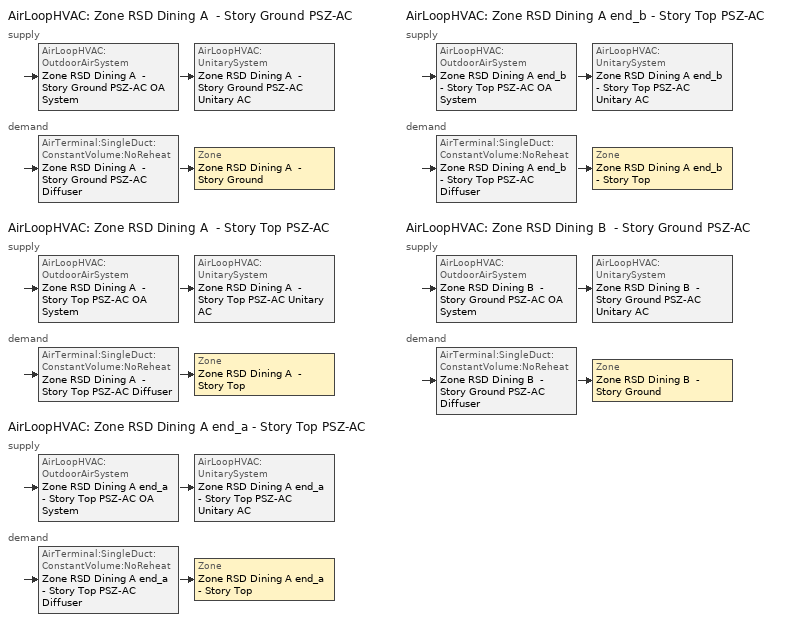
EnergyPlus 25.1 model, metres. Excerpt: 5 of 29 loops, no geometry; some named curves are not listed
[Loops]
AirLoopHVAC 'Zone RSD Dining A  - Story Ground PSZ-AC'
 supply: AirLoopHVAC:OutdoorAirSystem 'Zone RSD Dining A  - Story Ground PSZ-AC OA System' > AirLoopHVAC:UnitarySystem 'Zone RSD Dining A  - Story Ground PSZ-AC Unitary AC'
 demand: AirTerminal:SingleDuct:ConstantVolume:NoReheat 'Zone RSD Dining A  - Story Ground PSZ-AC Diffuser' > Zone 'Zone RSD Dining A  - Story Ground'
AirLoopHVAC 'Zone RSD Dining A  - Story Top PSZ-AC'
 supply: AirLoopHVAC:OutdoorAirSystem 'Zone RSD Dining A  - Story Top PSZ-AC OA System' > AirLoopHVAC:UnitarySystem 'Zone RSD Dining A  - Story Top PSZ-AC Unitary AC'
 demand: AirTerminal:SingleDuct:ConstantVolume:NoReheat 'Zone RSD Dining A  - Story Top PSZ-AC Diffuser' > Zone 'Zone RSD Dining A  - Story Top'
AirLoopHVAC 'Zone RSD Dining A end_a - Story Top PSZ-AC'
 supply: AirLoopHVAC:OutdoorAirSystem 'Zone RSD Dining A end_a - Story Top PSZ-AC OA System' > AirLoopHVAC:UnitarySystem 'Zone RSD Dining A end_a - Story Top PSZ-AC Unitary AC'
 demand: AirTerminal:SingleDuct:ConstantVolume:NoReheat 'Zone RSD Dining A end_a - Story Top PSZ-AC Diffuser' > Zone 'Zone RSD Dining A end_a - Story Top'
AirLoopHVAC 'Zone RSD Dining A end_b - Story Top PSZ-AC'
 supply: AirLoopHVAC:OutdoorAirSystem 'Zone RSD Dining A end_b - Story Top PSZ-AC OA System' > AirLoopHVAC:UnitarySystem 'Zone RSD Dining A end_b - Story Top PSZ-AC Unitary AC'
 demand: AirTerminal:SingleDuct:ConstantVolume:NoReheat 'Zone RSD Dining A end_b - Story Top PSZ-AC Diffuser' > Zone 'Zone RSD Dining A end_b - Story Top'
AirLoopHVAC 'Zone RSD Dining B  - Story Ground PSZ-AC'
 supply: AirLoopHVAC:OutdoorAirSystem 'Zone RSD Dining B  - Story Ground PSZ-AC OA System' > AirLoopHVAC:UnitarySystem 'Zone RSD Dining B  - Story Ground PSZ-AC Unitary AC'
 demand: AirTerminal:SingleDuct:ConstantVolume:NoReheat 'Zone RSD Dining B  - Story Ground PSZ-AC Diffuser' > Zone 'Zone RSD Dining B  - Story Ground'
[ZoneControl:Thermostat] Temperature Difference Between Cutout And Setpoint {deltaC}=0
Name | Zone or ZoneList | Control Type Schedule | Control 1
Zone RSD Dining A  - Story Ground Thermostat | Zone RSD Dining A  - Story Ground | Zone RSD Dining A  - Story Ground Thermostat Schedule | RSD Dining - ComStock DEER Pre-1975 Thermostat
Zone RSD Dining A  - Story Top Thermostat | Zone RSD Dining A  - Story Top | Zone RSD Dining A  - Story Top Thermostat Schedule | RSD Dining - ComStock DEER Pre-1975 Thermostat 1
Zone RSD Dining A end_a - Story Top Thermostat | Zone RSD Dining A end_a - Story Top | Zone RSD Dining A end_a - Story Top Thermostat Schedule | RSD Dining - ComStock DEER Pre-1975 Thermostat 2
Zone RSD Dining A end_b - Story Top Thermostat | Zone RSD Dining A end_b - Story Top | Zone RSD Dining A end_b - Story Top Thermostat Schedule | RSD Dining - ComStock DEER Pre-1975 Thermostat 3
Zone RSD Dining B  - Story Ground Thermostat | Zone RSD Dining B  - Story Ground | Zone RSD Dining B  - Story Ground Thermostat Schedule | RSD Dining - ComStock DEER Pre-1975 Thermostat 4
[ThermostatSetpoint:DualSetpoint] Heating Setpoint Temperature Schedule=D_RSD_All_HTemp_Yr; Cooling Setpoint Temperature Schedule=D_RSD_All_CTemp_Yr
RSD Dining - ComStock DEER Pre-1975 Thermostat; RSD Dining - ComStock DEER Pre-1975 Thermostat 1; RSD Dining - ComStock DEER Pre-1975 Thermostat 2; RSD Dining - ComStock DEER Pre-1975 Thermostat 3; RSD Dining - ComStock DEER Pre-1975 Thermostat 4
[AirTerminal:SingleDuct:ConstantVolume:NoReheat] Availability Schedule=Always On Discrete
Name | Maximum Air Flow Rate {m3/s}
Zone RSD Dining A  - Story Ground PSZ-AC Diffuser | 0.157478
Zone RSD Dining A  - Story Top PSZ-AC Diffuser | 1.2663
Zone RSD Dining A end_a - Story Top PSZ-AC Diffuser | 0.241254
Zone RSD Dining A end_b - Story Top PSZ-AC Diffuser | 0.262801
Zone RSD Dining B  - Story Ground PSZ-AC Diffuser | 0.762954
[Zone equipment]
Zone RSD Dining A  - Story Ground: Zone RSD Dining A  - Story Ground PSZ-AC Diffuser
Zone RSD Dining A  - Story Top: Zone RSD Dining A  - Story Top PSZ-AC Diffuser
Zone RSD Dining A end_a - Story Top: Zone RSD Dining A end_a - Story Top PSZ-AC Diffuser
Zone RSD Dining A end_b - Story Top: Zone RSD Dining A end_b - Story Top PSZ-AC Diffuser
Zone RSD Dining B  - Story Ground: Zone RSD Dining B  - Story Ground PSZ-AC Diffuser
[Sizing:Zone] Zone Cooling Design Supply Air Temperature Input Method=SupplyAirTemperature; Zone Cooling Design Supply Air Temperature {C}=12.7778; Zone Cooling Design Supply Air Temperature Difference {deltaC}=11.11; Zone Heating Design Supply Air Temperature Input Method=SupplyAirTemperature; Zone Heating Design Supply Air Temperature {C}=50; Zone Heating Design Supply Air Temperature Difference {deltaC}=11.11; Zone Cooling Design Supply Air Humidity Ratio {kgWater/kgDryAir}=0.0085; Zone Heating Design Supply Air Humidity Ratio {kgWater/kgDryAir}=0.008; Design Specification Outdoor Air Object=RSD Dining Ventilation; Cooling Design Air Flow Method=DesignDay; Cooling Design Air Flow Rate {m3/s}=0; Cooling Minimum Air Flow per Zone Floor Area {m3/s-m2}=0.000762; Cooling Minimum Air Flow {m3/s}=0; Cooling Minimum Air Flow Fraction=0; Heating Design Air Flow Method=DesignDay; Heating Design Air Flow Rate {m3/s}=0; Heating Maximum Air Flow per Zone Floor Area {m3/s-m2}=0.002032; Heating Maximum Air Flow {m3/s}=0.141576; Heating Maximum Air Flow Fraction=0.3; Account for Dedicated Outdoor Air System=No; Zone Load Sizing Method=Sensible Load Only No Latent Load; Zone Latent Cooling Design Supply Air Humidity Ratio Input Method=HumidityRatioDifference; Zone Cooling Design Supply Air Humidity Ratio Difference {kgWater/kgDryAir}=0.005; Zone Latent Heating Design Supply Air Humidity Ratio Input Method=HumidityRatioDifference; Zone Humidification Design Supply Air Humidity Ratio Difference {kgWater/kgDryAir}=0.005; Type of Space Sum to Use=Coincident
Zone RSD Dining A  - Story Ground; Zone RSD Dining A  - Story Top; Zone RSD Dining A end_a - Story Top; Zone RSD Dining A end_b - Story Top; Zone RSD Dining B  - Story Ground
[DesignSpecification:OutdoorAir]
RSD Dining Ventilation: Outdoor Air Method=Sum; Outdoor Air Flow per Person {m3/s-person}=0.00707921; Outdoor Air Flow per Zone Floor Area {m3/s-m2}=0.000762; Outdoor Air Flow per Zone {m3/s}=0; Outdoor Air Flow Air Changes per Hour {1/hr}=0
[AirLoopHVAC] Design Return Air Flow Fraction of Supply Air Flow=1
Name | Design Supply Air Flow Rate {m3/s}
Zone RSD Dining A  - Story Ground PSZ-AC | 0.157478
Zone RSD Dining A  - Story Top PSZ-AC | 1.2663
Zone RSD Dining A end_a - Story Top PSZ-AC | 0.241254
Zone RSD Dining A end_b - Story Top PSZ-AC | 0.262801
Zone RSD Dining B  - Story Ground PSZ-AC | 0.762954
[Sizing:System] Type of Load to Size On=Sensible; Central Heating Maximum System Air Flow Ratio=1; Preheat Design Temperature {C}=7.22222; Preheat Design Humidity Ratio {kgWater/kgDryAir}=0.008; Precool Design Temperature {C}=12.7778; Precool Design Humidity Ratio {kgWater/kgDryAir}=0.008; Central Cooling Design Supply Air Temperature {C}=12.7778; Central Heating Design Supply Air Temperature {C}=50; Type of Zone Sum to Use=Coincident; 100% Outdoor Air in Cooling=No; 100% Outdoor Air in Heating=No; Central Cooling Design Supply Air Humidity Ratio {kgWater/kgDryAir}=0.0085; Central Heating Design Supply Air Humidity Ratio {kgWater/kgDryAir}=0.008; Cooling Supply Air Flow Rate Method=DesignDay; Cooling Supply Air Flow Rate {m3/s}=0; Cooling Supply Air Flow Rate Per Floor Area {m3/s-m2}=0.00996765; Cooling Fraction of Autosized Cooling Supply Air Flow Rate=1; Cooling Supply Air Flow Rate Per Unit Cooling Capacity {m3/s-W}=3.94755e-05; Heating Supply Air Flow Rate Method=DesignDay; Heating Supply Air Flow Rate {m3/s}=0; Heating Supply Air Flow Rate Per Floor Area {m3/s-m2}=0.00996765; Heating Fraction of Autosized Heating Supply Air Flow Rate=1; Heating Fraction of Autosized Cooling Supply Air Flow Rate=1; Heating Supply Air Flow Rate Per Unit Heating Capacity {m3/s-W}=3.15882e-05; System Outdoor Air Method=ZoneSum; Zone Maximum Outdoor Air Fraction=1; Cooling Design Capacity Method=CoolingDesignCapacity; Cooling Design Capacity Per Floor Area {W/m2}=234.7; Fraction of Autosized Cooling Design Capacity=1; Heating Design Capacity Method=HeatingDesignCapacity; Heating Design Capacity Per Floor Area {W/m2}=157; Fraction of Autosized Heating Design Capacity=1; Central Cooling Capacity Control Method=OnOff; Occupant Diversity=1
Name | Design Outdoor Air Flow Rate {m3/s} | Cooling Design Capacity {W} | Heating Design Capacity {W}
Zone RSD Dining A  - Story Ground PSZ-AC | 0.157478 | 2493.43 | 3355.96
Zone RSD Dining A  - Story Top PSZ-AC | 1.2663 | 25302.47 | 37120.45
Zone RSD Dining A end_a - Story Top PSZ-AC | 0.241254 | 4160.3 | 5207.18
Zone RSD Dining A end_b - Story Top PSZ-AC | 0.262801 | 4359.62 | 5207.18
Zone RSD Dining B  - Story Ground PSZ-AC | 0.762954 | 13967.21 | 23923.64
[AvailabilityManager:NightCycle] Applicability Schedule=Always On Discrete; Fan Schedule=Always On Discrete; Control Type=CycleOnAny; Thermostat Tolerance {deltaC}=1; Cycling Run Time Control Type=FixedRunTime; Cycling Run Time {s}=1800
Availability Manager Night Cycle 1; Availability Manager Night Cycle 19; Availability Manager Night Cycle 20; Availability Manager Night Cycle 21; Availability Manager Night Cycle 2; Availability Manager Night Cycle 22; Availability Manager Night Cycle 23; Availability Manager Night Cycle 24; Availability Manager Night Cycle 3; Availability Manager Night Cycle 25; Availability Manager Night Cycle 26; Availability Manager Night Cycle 27; Availability Manager Night Cycle 4; Availability Manager Night Cycle 5; Availability Manager Night Cycle 6; Availability Manager Night Cycle 7; Availability Manager Night Cycle 8; Availability Manager Night Cycle 9; Availability Manager Night Cycle 10; Availability Manager Night Cycle 11; Availability Manager Night Cycle 12; Availability Manager Night Cycle 13; Availability Manager Night Cycle 14; Availability Manager Night Cycle 15; Availability Manager Night Cycle 16; Availability Manager Night Cycle 17; Availability Manager Night Cycle 18
[Controller:OutdoorAir] Economizer Control Type=NoEconomizer; Economizer Control Action Type=ModulateFlow; Economizer Maximum Limit Dry-Bulb Temperature {C}=28; Economizer Maximum Limit Enthalpy {J/kg}=64000; Lockout Type=LockoutWithCompressor; Minimum Limit Type=FixedMinimum; High Humidity Control=No; High Humidity Outdoor Air Flow Ratio=1; Control High Indoor Humidity Based on Outdoor Humidity Ratio=Yes; Heat Recovery Bypass Control Type=BypassWhenWithinEconomizerLimits; Economizer Operation Staging=InterlockedWithMechanicalCooling
Name | Minimum Outdoor Air Flow Rate {m3/s} | Maximum Outdoor Air Flow Rate {m3/s} | Minimum Outdoor Air Schedule | Mechanical Ventilation Controller
Zone RSD Dining A  - Story Ground PSZ-AC OA System Controller | 0.0558445 | 0.157478 | Zone RSD Dining A  - Story Ground PSZ-AC_night_ventcycle_schedule | Controller Mechanical Ventilation 1
Zone RSD Dining A  - Story Top PSZ-AC OA System Controller | 0 | 1.2663 | Zone RSD Dining A  - Story Top PSZ-AC_night_ventcycle_schedule | Controller Mechanical Ventilation 19
Zone RSD Dining A end_a - Story Top PSZ-AC OA System Controller | 0 | 0.241254 | Zone RSD Dining A end_a - Story Top PSZ-AC_night_ventcycle_schedule | Controller Mechanical Ventilation 20
Zone RSD Dining A end_b - Story Top PSZ-AC OA System Controller | 0 | 0.262801 | Zone RSD Dining A end_b - Story Top PSZ-AC_night_ventcycle_schedule | Controller Mechanical Ventilation 21
Zone RSD Dining B  - Story Ground PSZ-AC OA System Controller | 0 | 0.762954 | Zone RSD Dining B  - Story Ground PSZ-AC_night_ventcycle_schedule | Controller Mechanical Ventilation 2
[Controller:MechanicalVentilation] System Outdoor Air Method=ZoneSum; Design Specification Outdoor Air Object Name 1=RSD Dining Ventilation
Name | Availability Schedule | Demand Controlled Ventilation | Zone or ZoneList Name 1
Controller Mechanical Ventilation 1 | Zone RSD Dining A  - Story Ground PSZ-AC_night_ventcycle_schedule | No | Zone RSD Dining A  - Story Ground
Controller Mechanical Ventilation 19 | Zone RSD Dining A  - Story Top PSZ-AC_night_ventcycle_schedule | Yes | Zone RSD Dining A  - Story Top
Controller Mechanical Ventilation 20 | Zone RSD Dining A end_a - Story Top PSZ-AC_night_ventcycle_schedule | Yes | Zone RSD Dining A end_a - Story Top
Controller Mechanical Ventilation 21 | Zone RSD Dining A end_b - Story Top PSZ-AC_night_ventcycle_schedule | Yes | Zone RSD Dining A end_b - Story Top
Controller Mechanical Ventilation 2 | Zone RSD Dining B  - Story Ground PSZ-AC_night_ventcycle_schedule | Yes | Zone RSD Dining B  - Story Ground
[SetpointManager:MixedAir] Control Variable=Temperature
Name | Setpoint Node or NodeList
Zone RSD Dining A  - Story Ground PSZ-AC Mixed Air Node OS Default SPM | Zone RSD Dining A  - Story Ground PSZ-AC Mixed Air Node
Zone RSD Dining A  - Story Top PSZ-AC Mixed Air Node OS Default SPM | Zone RSD Dining A  - Story Top PSZ-AC Mixed Air Node
Zone RSD Dining A end_a - Story Top PSZ-AC Mixed Air Node OS Default SPM | Zone RSD Dining A end_a - Story Top PSZ-AC Mixed Air Node
Zone RSD Dining A end_b - Story Top PSZ-AC Mixed Air Node OS Default SPM | Zone RSD Dining A end_b - Story Top PSZ-AC Mixed Air Node
Zone RSD Dining B  - Story Ground PSZ-AC Mixed Air Node OS Default SPM | Zone RSD Dining B  - Story Ground PSZ-AC Mixed Air Node
[AirLoopHVAC:UnitarySystem] Control Type=Load; Dehumidification Control Type=None; Availability Schedule=Outage Availability Schedule; Fan Placement=DrawThrough; Supply Air Fan Operating Mode Schedule=Always On Discrete; DX Heating Coil Sizing Ratio=1; Use DOAS DX Cooling Coil=No; Minimum Supply Air Temperature {C}=2; Latent Load Control=SensibleOnlyLoadControl; Cooling Supply Air Flow Rate Method=SupplyAirFlowRate; Heating Supply Air Flow Rate Method=SupplyAirFlowRate; No Load Supply Air Flow Rate Method=None; No Load Supply Air Flow Rate Control Set To Low Speed=Yes; Maximum Supply Air Temperature {C}=50; Maximum Outdoor Dry-Bulb Temperature for Supplemental Heater Operation {C}=21; Ancillary On-Cycle Electric Power {W}=0; Ancillary Off-Cycle Electric Power {W}=0
Name | Controlling Zone or Thermostat Location | Supply Fan | Heating Coil | Cooling Coil | Supplemental Heating Coil | Cooling Supply Air Flow Rate {m3/s} | Heating Supply Air Flow Rate {m3/s}
Zone RSD Dining A  - Story Ground PSZ-AC Unitary AC | Zone RSD Dining A  - Story Ground | Zone RSD Dining A  - Story Ground PSZ-AC Fan | Zone RSD Dining A  - Story Ground PSZ-AC Gas Htg Coil | Zone RSD Dining A  - Story Ground PSZ-AC 1spd DX AC Clg Coil 9kBtu/hr 9.7SEER 8kBtu/hr 13.0SEER | Zone RSD Dining A  - Story Ground PSZ-AC No Heat | 0.157478 | 0.157478
Zone RSD Dining A  - Story Top PSZ-AC Unitary AC | Zone RSD Dining A  - Story Top | Zone RSD Dining A  - Story Top PSZ-AC Fan | Zone RSD Dining A  - Story Top PSZ-AC Gas Htg Coil | Zone RSD Dining A  - Story Top PSZ-AC 1spd DX AC Clg Coil 81kBtu/hr 9.7SEER 82kBtu/hr 13.0SEER | Zone RSD Dining A  - Story Top PSZ-AC No Heat | 1.2663 | 1.2663
Zone RSD Dining A end_a - Story Top PSZ-AC Unitary AC | Zone RSD Dining A end_a - Story Top | Zone RSD Dining A end_a - Story Top PSZ-AC Fan | Zone RSD Dining A end_a - Story Top PSZ-AC Gas Htg Coil | Zone RSD Dining A end_a - Story Top PSZ-AC 1spd DX AC Clg Coil 15kBtu/hr 9.7SEER 16kBtu/hr 13.0SEER | Zone RSD Dining A end_a - Story Top PSZ-AC No Heat | 0.241254 | 0.241254
Zone RSD Dining A end_b - Story Top PSZ-AC Unitary AC | Zone RSD Dining A end_b - Story Top | Zone RSD Dining A end_b - Story Top PSZ-AC Fan | Zone RSD Dining A end_b - Story Top PSZ-AC Gas Htg Coil | Zone RSD Dining A end_b - Story Top PSZ-AC 1spd DX AC Clg Coil 17kBtu/hr 9.7SEER 17kBtu/hr 13.0SEER | Zone RSD Dining A end_b - Story Top PSZ-AC No Heat | 0.262801 | 0.262801
Zone RSD Dining B  - Story Ground PSZ-AC Unitary AC | Zone RSD Dining B  - Story Ground | Zone RSD Dining B  - Story Ground PSZ-AC Fan | Zone RSD Dining B  - Story Ground PSZ-AC Gas Htg Coil | Zone RSD Dining B  - Story Ground PSZ-AC 1spd DX AC Clg Coil 66kBtu/hr 9.7SEER 60kBtu/hr 13.0SEER | Zone RSD Dining B  - Story Ground PSZ-AC No Heat | 0.762954 | 0.762954
[Fan:OnOff] Availability Schedule=Always On Discrete; Fan Total Efficiency=0.546; Pressure Rise {Pa}=622.722; Motor Efficiency=0.84; Motor In Airstream Fraction=1
Name | Maximum Flow Rate {m3/s} | Fan Power Ratio Function of Speed Ratio Curve | Fan Efficiency Ratio Function of Speed Ratio Curve
Zone RSD Dining A  - Story Ground PSZ-AC Fan | 0.157478 | Fan On Off Power Curve | Fan On Off Efficiency Curve
Zone RSD Dining A  - Story Top PSZ-AC Fan | 1.2663 | Fan On Off Power Curve 18 | Fan On Off Efficiency Curve 18
Zone RSD Dining A end_a - Story Top PSZ-AC Fan | 0.241254 | Fan On Off Power Curve 19 | Fan On Off Efficiency Curve 19
Zone RSD Dining A end_b - Story Top PSZ-AC Fan | 0.262801 | Fan On Off Power Curve 20 | Fan On Off Efficiency Curve 20
Zone RSD Dining B  - Story Ground PSZ-AC Fan | 0.762954 | Fan On Off Power Curve 1 | Fan On Off Efficiency Curve 1
[Coil:Heating:Fuel] Availability Schedule=Always On Discrete; Fuel Type=NaturalGas; Burner Efficiency=0.8; On Cycle Parasitic Electric Load {W}=0; Off Cycle Parasitic Fuel Load {W}=0
Name | Nominal Capacity {W}
Zone RSD Dining A  - Story Ground PSZ-AC Gas Htg Coil | 7035.37
Zone RSD Dining A  - Story Top PSZ-AC Gas Htg Coil | 60602.5
Zone RSD Dining A end_a - Story Top PSZ-AC Gas Htg Coil | 10804.6
Zone RSD Dining A end_b - Story Top PSZ-AC Gas Htg Coil | 11584.7
Zone RSD Dining B  - Story Ground PSZ-AC Gas Htg Coil | 45937.5
[Coil:Cooling:DX:SingleSpeed] Availability Schedule=Always On Discrete; Gross Rated Cooling COP {W/W}=3.91157; Rated Evaporator Fan Power Per Volume Flow Rate 2017 {W/(m3/s)}=773.3; Rated Evaporator Fan Power Per Volume Flow Rate 2023 {W/(m3/s)}=934.4; Total Cooling Capacity Function of Temperature Curve=SpltAC1Sp_ClCap_fT; Total Cooling Capacity Function of Flow Fraction Curve=DXCOOL-NECB2011-REF-CAPFFLOW; Energy Input Ratio Function of Temperature Curve=SpltAC1Sp_EIR_fT; Energy Input Ratio Function of Flow Fraction Curve=DXCOOL-NECB2011-REF-COOLEIRFFLOW; Part Load Fraction Correlation Curve=DXCOOL-NECB2011-REF-COOLPLFFPLR; Minimum Outdoor Dry-Bulb Temperature for Compressor Operation {C}=-25; Nominal Time for Condensate Removal to Begin {s}=0; Ratio of Initial Moisture Evaporation Rate and Steady State Latent Capacity=0; Maximum Cycling Rate {cycles/hr}=0; Latent Capacity Time Constant {s}=0; Condenser Type=AirCooled; Evaporative Condenser Effectiveness=0.9; Evaporative Condenser Air Flow Rate {m3/s}=Autosize; Evaporative Condenser Pump Rated Power Consumption {W}=Autosize; Crankcase Heater Capacity {W}=0; Maximum Outdoor Dry-Bulb Temperature for Crankcase Heater Operation {C}=10; Basin Heater Capacity {W/K}=0; Basin Heater Setpoint Temperature {C}=2
Name | Gross Rated Total Cooling Capacity {W} | Gross Rated Sensible Heat Ratio | Rated Air Flow Rate {m3/s}
Zone RSD Dining A  - Story Ground PSZ-AC 1spd DX AC Clg Coil 9kBtu/hr 9.7SEER 8kBtu/hr 13.0SEER | 3593.72 | 0.727691 | 0.157478
Zone RSD Dining A  - Story Top PSZ-AC 1spd DX AC Clg Coil 81kBtu/hr 9.7SEER 82kBtu/hr 13.0SEER | 30237.7 | 0.713871 | 1.2663
Zone RSD Dining A end_a - Story Top PSZ-AC 1spd DX AC Clg Coil 15kBtu/hr 9.7SEER 16kBtu/hr 13.0SEER | 5277.91 | 0.742191 | 0.241254
Zone RSD Dining A end_b - Story Top PSZ-AC 1spd DX AC Clg Coil 17kBtu/hr 9.7SEER 17kBtu/hr 13.0SEER | 5450.02 | 0.762468 | 0.262801
Zone RSD Dining B  - Story Ground PSZ-AC 1spd DX AC Clg Coil 66kBtu/hr 9.7SEER 60kBtu/hr 13.0SEER | 18946 | 0.701083 | 0.762954
[Coil:Heating:Electric] Availability Schedule=Always Off Discrete; Efficiency=1; Nominal Capacity {W}=0
Zone RSD Dining A  - Story Ground PSZ-AC No Heat; Zone RSD Dining A  - Story Top PSZ-AC No Heat; Zone RSD Dining A end_a - Story Top PSZ-AC No Heat; Zone RSD Dining A end_b - Story Top PSZ-AC No Heat; Zone RSD Dining B  - Story Ground PSZ-AC No Heat
[SetpointManager:SingleZone:Reheat] Control Variable=Temperature; Minimum Supply Air Temperature {C}=12.7778; Maximum Supply Air Temperature {C}=50
Name | Control Zone | Setpoint Node or NodeList
Zone RSD Dining A  - Story Ground Setpoint Manager SZ Reheat | Zone RSD Dining A  - Story Ground | Zone RSD Dining A  - Story Ground PSZ-AC Supply Outlet Node
Zone RSD Dining A  - Story Top Setpoint Manager SZ Reheat | Zone RSD Dining A  - Story Top | Zone RSD Dining A  - Story Top PSZ-AC Supply Outlet Node
Zone RSD Dining A end_a - Story Top Setpoint Manager SZ Reheat | Zone RSD Dining A end_a - Story Top | Zone RSD Dining A end_a - Story Top PSZ-AC Supply Outlet Node
Zone RSD Dining A end_b - Story Top Setpoint Manager SZ Reheat | Zone RSD Dining A end_b - Story Top | Zone RSD Dining A end_b - Story Top PSZ-AC Supply Outlet Node
Zone RSD Dining B  - Story Ground Setpoint Manager SZ Reheat | Zone RSD Dining B  - Story Ground | Zone RSD Dining B  - Story Ground PSZ-AC Supply Outlet Node
[Refrigeration:System]
Low Temperature: Refrigerated Case or Walkin or CaseAndWalkInList=Low Temperature Case and Walkin List; Refrigeration Condenser=Refrigeration Condenser Air Cooled 1; Compressor or CompressorList=Low Temperature Compressor List; Minimum Condensing Temperature {C}=21; Refrigeration System Working Fluid Type=R404a; Suction Temperature Control Type=ConstantSuctionTemperature; Sum UA Suction Piping {W/K}=0; Number of Compressor Stages=1; Intercooler Type=None; Shell-and-Coil Intercooler Effectiveness=0.8
[Refrigeration:Condenser:AirCooled]
Refrigeration Condenser Air Cooled 1: Rated Effective Total Heat Rejection Rate Curve=Condenser Heat Rejection Function of Temperature; Rated Subcooling Temperature Difference {deltaC}=0; Condenser Fan Speed Control Type=VariableSpeed; Rated Fan Power {W}=71.5931; Condenser Refrigerant Operating Charge Inventory {kg}=0; Condensate Receiver Refrigerant Inventory {kg}=0; Condensate Piping Refrigerant Inventory {kg}=0
[Refrigeration:CompressorList]
Low Temperature Compressor List: Refrigeration Compressor Name 1=Refrigeration Compressor 1
[Refrigeration:Compressor]
Refrigeration Compressor 1: Refrigeration Compressor Power Curve=LT_compressor_power; Refrigeration Compressor Capacity Curve=LT_compressor_capacity; Rated Return Gas Temperature {C}=18.3; Rated Subcooling {deltaC}=0; Mode of Operation=Subcritical
[EnergyManagementSystem:Sensor] Output:Variable or Output:Meter Index Key=Environment
Name | Output:Variable or Output:Meter
Mains_Water_Temp_Sen | Site Mains Water Temperature
OAT; OAT_1; OAT_2; OAT_3 | Site Outdoor Air Drybulb Temperature
[EnergyManagementSystem:Actuator] Actuated Component Control Type=Schedule Value
Name | Actuated Component Unique | Actuated Component Type
Mains_Water_Temp_Act | Mains Water Temperature | Schedule:Constant
ZoneRSDDiningBStoryTopPSZACClgSch0; ZoneRSDDiningBStoryTopPSZACClgSch0_1; ZoneRSDKitchenBStoryGroundPSZACClgSch0; ZoneRSDKitchenBStoryGroundPSZACClgSch0_1 | D_RSD_All_CTemp_Yr | Schedule:Year
ZoneRSDDiningBStoryTopPSZACHtgSch0; ZoneRSDDiningBStoryTopPSZACHtgSch0_1; ZoneRSDKitchenBStoryGroundPSZACHtgSch0; ZoneRSDKitchenBStoryGroundPSZACHtgSch0_1 | D_RSD_All_HTemp_Yr | Schedule:Year
[EnergyManagementSystem:Program]
Mains_Water_Prg: SET Mains_Water_Temp_Act = Mains_Water_Temp_Sen
ZoneRSDDiningBStoryTopPSZACOptimumStartProg0: IF DaylightSavings==0 && DayOfWeek>1 && Hour==5 && OAT<23.9 && OAT>1.7; SET ZoneRSDDiningBStoryTopPSZACClgSch0 = 29.4; SET ZoneRSDDiningBStoryTopPSZACHtgSch0 = 15.6; ELSEIF DaylightSavings==0 && DayOfWeek==1 && Hour==7 && OAT<23.9 && OAT>1.7; SET ZoneRSDDiningBStoryTopPSZACClgSch0 = 29.4; SET ZoneRSDDiningBStoryTopPSZACHtgSch0 = 15.6; ELSEIF DaylightSavings==1 && DayOfWeek>1 && Hour==4 && OAT<23.9 && OAT>1.7; SET ZoneRSDDiningBStoryTopPSZACClgSch0 = 29.4; SET ZoneRSDDiningBStoryTopPSZACHtgSch0 = 15.6; ELSEIF DaylightSavings==1 && DayOfWeek==1 && Hour==6 && OAT<23.9 && OAT>1.7; SET ZoneRSDDiningBStoryTopPSZACClgSch0 = 29.4; SET ZoneRSDDiningBStoryTopPSZACHtgSch0 = 15.6; ELSE; SET ZoneRSDDiningBStoryTopPSZACClgSch0 = NULL; SET ZoneRSDDiningBStoryTopPSZACHtgSch0 = NULL; ENDIF
ZoneRSDDiningBStoryTopPSZACOptimumStartProg0_1: IF DaylightSavings==0 && DayOfWeek>1 && Hour==5 && OAT_2<23.9 && OAT_2>1.7; SET ZoneRSDDiningBStoryTopPSZACClgSch0_1 = 29.4; SET ZoneRSDDiningBStoryTopPSZACHtgSch0_1 = 15.6; ELSEIF DaylightSavings==0 && DayOfWeek==1 && Hour==7 && OAT_2<23.9 && OAT_2>1.7; SET ZoneRSDDiningBStoryTopPSZACClgSch0_1 = 29.4; SET ZoneRSDDiningBStoryTopPSZACHtgSch0_1 = 15.6; ELSEIF DaylightSavings==1 && DayOfWeek>1 && Hour==4 && OAT_2<23.9 && OAT_2>1.7; SET ZoneRSDDiningBStoryTopPSZACClgSch0_1 = 29.4; SET ZoneRSDDiningBStoryTopPSZACHtgSch0_1 = 15.6; ELSEIF DaylightSavings==1 && DayOfWeek==1 && Hour==6 && OAT_2<23.9 && OAT_2>1.7; SET ZoneRSDDiningBStoryTopPSZACClgSch0_1 = 29.4; SET ZoneRSDDiningBStoryTopPSZACHtgSch0_1 = 15.6; ELSE; SET ZoneRSDDiningBStoryTopPSZACClgSch0_1 = NULL; SET ZoneRSDDiningBStoryTopPSZACHtgSch0_1 = NULL; ENDIF
[Schedule:Day:Interval]
D_RSD_All_HTemp_Yr Default; autogen D_RSD_All_HTemp_Yr 0_day_sch: Average, 24:00, 20
Schedule Day 17: No, 01:00, 20, 02:00, 20, 03:00, 20, 04:00, 20, 05:00, 20, 06:00, 20, 07:00, 20, 08:00, 20, 09:00, 20, 10:00, 20, 11:00, 20, 12:00, 20, 13:00, 20, 14:00, 20, 15:00, 0, 16:00, 0, 17:00, 0, 18:00, 0, 19:00, 0, 20:00, 0, 21:00, 0, 22:00, 0, 23:00, 0, 24:00, 0
Schedule Day 18: No, 01:00, 0, 02:00, 0, 03:00, 0, 04:00, 0, 05:00, 0, 06:00, 0, 07:00, 0, 08:00, 0, 09:00, 0, 10:00, 0, 11:00, 0, 12:00, 0, 13:00, 0, 14:00, 0, 15:00, 20, 16:00, 20, 17:00, 20, 18:00, 20, 19:00, 20, 20:00, 20, 21:00, 20, 22:00, 20, 23:00, 20, 24:00, 20
Schedule Day 5; Schedule Day 6: No, 24:00, 20
D_RSD_All_CTemp_Yr Default; autogen D_RSD_All_CTemp_Yr 0_day_sch: Average, 24:00, 21.6667
Schedule Day 59: No, 01:00, 21.6667, 02:00, 21.6667, 03:00, 21.6667, 04:00, 21.6667, 05:00, 21.6667, 06:00, 21.6667, 07:00, 21.6667, 08:00, 21.6667, 09:00, 21.6667, 10:00, 21.6667, 11:00, 21.6667, 12:00, 21.6667, 13:00, 21.6667, 14:00, 21.6667, 15:00, 0, 16:00, 0, 17:00, 0, 18:00, 0, 19:00, 0, 20:00, 0, 21:00, 0, 22:00, 0, 23:00, 0, 24:00, 0
Schedule Day 60: No, 01:00, 0, 02:00, 0, 03:00, 0, 04:00, 0, 05:00, 0, 06:00, 0, 07:00, 0, 08:00, 0, 09:00, 0, 10:00, 0, 11:00, 0, 12:00, 0, 13:00, 0, 14:00, 0, 15:00, 21.6667, 16:00, 21.6667, 17:00, 21.6667, 18:00, 21.6667, 19:00, 21.6667, 20:00, 21.6667, 21:00, 21.6667, 22:00, 21.6667, 23:00, 21.6667, 24:00, 21.6667
Schedule Day 2; Schedule Day 3: No, 24:00, 21.6667
[Schedule:Week:Daily]
D_RSD_All_HTemp_Yr Week Rule - Jan1-Aug11; D_RSD_All_HTemp_Yr Week Rule - Aug19-Dec31: D_RSD_All_HTemp_Yr Default, D_RSD_All_HTemp_Yr Default, autogen D_RSD_All_HTemp_Yr 0_day_sch, autogen D_RSD_All_HTemp_Yr 0_day_sch, D_RSD_All_HTemp_Yr Default, D_RSD_All_HTemp_Yr Default, D_RSD_All_HTemp_Yr Default, D_RSD_All_HTemp_Yr Default, Schedule Day 5, Schedule Day 6, D_RSD_All_HTemp_Yr Default, D_RSD_All_HTemp_Yr Default
D_RSD_All_HTemp_Yr Week Rule - Aug12-Aug18: D_RSD_All_HTemp_Yr Default, D_RSD_All_HTemp_Yr Default, autogen D_RSD_All_HTemp_Yr 0_day_sch, Schedule Day 17, Schedule Day 18, D_RSD_All_HTemp_Yr Default, D_RSD_All_HTemp_Yr Default, D_RSD_All_HTemp_Yr Default, Schedule Day 5, Schedule Day 6, D_RSD_All_HTemp_Yr Default, D_RSD_All_HTemp_Yr Default
D_RSD_All_CTemp_Yr Week Rule - Jan1-Aug11; D_RSD_All_CTemp_Yr Week Rule - Aug19-Dec31: D_RSD_All_CTemp_Yr Default, D_RSD_All_CTemp_Yr Default, autogen D_RSD_All_CTemp_Yr 0_day_sch, autogen D_RSD_All_CTemp_Yr 0_day_sch, D_RSD_All_CTemp_Yr Default, D_RSD_All_CTemp_Yr Default, D_RSD_All_CTemp_Yr Default, D_RSD_All_CTemp_Yr Default, Schedule Day 2, Schedule Day 3, D_RSD_All_CTemp_Yr Default, D_RSD_All_CTemp_Yr Default
D_RSD_All_CTemp_Yr Week Rule - Aug12-Aug18: D_RSD_All_CTemp_Yr Default, D_RSD_All_CTemp_Yr Default, autogen D_RSD_All_CTemp_Yr 0_day_sch, Schedule Day 59, Schedule Day 60, D_RSD_All_CTemp_Yr Default, D_RSD_All_CTemp_Yr Default, D_RSD_All_CTemp_Yr Default, Schedule Day 2, Schedule Day 3, D_RSD_All_CTemp_Yr Default, D_RSD_All_CTemp_Yr Default
[Schedule:Year]
D_RSD_All_HTemp_Yr: D_RSD_All_HTemp_Yr Week Rule - Jan1-Aug11, 1, 1, 8, 11, D_RSD_All_HTemp_Yr Week Rule - Aug12-Aug18, 8, 12, 8, 18, D_RSD_All_HTemp_Yr Week Rule - Aug19-Dec31, 8, 19, 12, 31
D_RSD_All_CTemp_Yr: D_RSD_All_CTemp_Yr Week Rule - Jan1-Aug11, 1, 1, 8, 11, D_RSD_All_CTemp_Yr Week Rule - Aug12-Aug18, 8, 12, 8, 18, D_RSD_All_CTemp_Yr Week Rule - Aug19-Dec31, 8, 19, 12, 31
[Schedule:Compact]
Zone RSD Dining A  - Story Ground Thermostat Schedule; Zone RSD Dining A  - Story Top Thermostat Schedule; Zone RSD Dining A end_a - Story Top Thermostat Schedule; Zone RSD Dining A end_b - Story Top Thermostat Schedule; Zone RSD Dining B  - Story Ground Thermostat Schedule: Through: 12/31, For: AllDays, Until: 24:00, 4
Outage Availability Schedule: Through: 01/01, For: AllDays, Until: 24:00, 1, Through: 01/02, For: AllDays, Until: 24:00, 1, Through: 01/03, For: AllDays, Until: 24:00, 1, Through: 01/04, For: AllDays, Until: 24:00, 1, Through: 01/05, For: AllDays, Until: 24:00, 1, Through: 01/06, For: AllDays, Until: 24:00, 1, Through: 01/07, For: AllDays, Until: 24:00, 1, Through: 01/08, For: AllDays, Until: 24:00, 1, Through: 01/09, For: AllDays, Until: 24:00, 1, Through: 01/10, For: AllDays, Until: 24:00, 1, Through: 01/11, For: AllDays, Until: 24:00, 1, Through: 01/12, For: AllDays, Until: 24:00, 1, Through: 01/13, For: AllDays, Until: 24:00, 1, Through: 01/14, For: AllDays, Until: 24:00, 1, Through: 01/15, For: AllDays, Until: 24:00, 1, Through: 01/16, For: AllDays, Until: 24:00, 1, Through: 01/17, For: AllDays, Until: 24:00, 1, Through: 01/18, For: AllDays, Until: 24:00, 1, Through: 01/19, For: AllDays, Until: 24:00, 1, Through: 01/20, For: AllDays, Until: 24:00, 1, Through: 01/21, For: AllDays, Until: 24:00, 1, Through: 01/22, For: AllDays, Until: 24:00, 1, Through: 01/23, For: AllDays, Until: 24:00, 1, Through: 01/24, For: AllDays, Until: 24:00, 1, Through: 01/25, For: AllDays, Until: 24:00, 1, Through: 01/26, For: AllDays, Until: 24:00, 1, Through: 01/27, For: AllDays, Until: 24:00, 1, Through: 01/28, For: AllDays, Until: 24:00, 1, Through: 01/29, For: AllDays, Until: 24:00, 1, Through: 01/30, For: AllDays, Until: 24:00, 1, Through: 01/31, For: AllDays, Until: 24:00, 1, Through: 02/01, For: AllDays, Until: 24:00, 1, Through: 02/02, For: AllDays, Until: 24:00, 1, Through: 02/03, For: AllDays, Until: 24:00, 1, Through: 02/04, For: AllDays, Until: 24:00, 1, Through: 02/05, For: AllDays, Until: 24:00, 1, Through: 02/06, For: AllDays, Until: 24:00, 1, Through: 02/07, For: AllDays, Until: 24:00, 1, Through: 02/08, For: AllDays, Until: 24:00, 1, Through: 02/09, For: AllDays, Until: 24:00, 1, Through: 02/10, For: AllDays, Until: 24:00, 1, Through: 02/11, For: AllDays, Until: 24:00, 1, Through: 02/12, For: AllDays, Until: 24:00, 1, Through: 02/13, For: AllDays, Until: 24:00, 1, Through: 02/14, For: AllDays, Until: 24:00, 1, Through: 02/15, For: AllDays, Until: 24:00, 1, Through: 02/16, For: AllDays, Until: 24:00, 1, Through: 02/17, For: AllDays, Until: 24:00, 1, Through: 02/18, For: AllDays, Until: 24:00, 1, Through: 02/19, For: AllDays, Until: 24:00, 1, Through: 02/20, For: AllDays, Until: 24:00, 1, Through: 02/21, For: AllDays, Until: 24:00, 1, Through: 02/22, For: AllDays, Until: 24:00, 1, Through: 02/23, For: AllDays, Until: 24:00, 1, Through: 02/24, For: AllDays, Until: 24:00, 1, Through: 02/25, For: AllDays, Until: 24:00, 1, Through: 02/26, For: AllDays, Until: 24:00, 1, Through: 02/27, For: AllDays, Until: 24:00, 1, Through: 02/28, For: AllDays, Until: 24:00, 1, Through: 03/01, For: AllDays, Until: 24:00, 1, Through: 03/02, For: AllDays, Until: 24:00, 1, Through: 03/03, For: AllDays, Until: 24:00, 1, Through: 03/04, For: AllDays, Until: 24:00, 1, Through: 03/05, For: AllDays, Until: 24:00, 1, Through: 03/06, For: AllDays, Until: 24:00, 1, Through: 03/07, For: AllDays, Until: 24:00, 1, Through: 03/08, For: AllDays, Until: 24:00, 1, Through: 03/09, For: AllDays, Until: 24:00, 1, Through: 03/10, For: AllDays, Until: 24:00, 1, Through: 03/11, For: AllDays, Until: 24:00, 1, Through: 03/12, For: AllDays, Until: 24:00, 1, Through: 03/13, For: AllDays, Until: 24:00, 1, Through: 03/14, For: AllDays, Until: 24:00, 1, Through: 03/15, For: AllDays, Until: 24:00, 1, Through: 03/16, For: AllDays, Until: 24:00, 1, Through: 03/17, For: AllDays, Until: 24:00, 1, Through: 03/18, For: AllDays, Until: 24:00, 1, Through: 03/19, For: AllDays, Until: 24:00, 1, Through: 03/20, For: AllDays, Until: 24:00, 1, Through: 03/21, For: AllDays, Until: 24:00, 1, Through: 03/22, For: AllDays, Until: 24:00, 1, Through: 03/23, For: AllDays, Until: 24:00, 1, Through: 03/24, For: AllDays, Until: 24:00, 1, Through: 03/25, For: AllDays, Until: 24:00, 1, Through: 03/26, For: AllDays, Until: 24:00, 1, Through: 03/27, For: AllDays, Until: 24:00, 1, Through: 03/28, For: AllDays, Until: 24:00, 1, Through: 03/29, For: AllDays, Until: 24:00, 1, Through: 03/30, For: AllDays, Until: 24:00, 1, Through: 03/31, For: AllDays, Until: 24:00, 1, Through: 04/01, For: AllDays, Until: 24:00, 1, Through: 04/02, For: AllDays, Until: 24:00, 1, Through: 04/03, For: AllDays, Until: 24:00, 1, Through: 04/04, For: AllDays, Until: 24:00, 1, Through: 04/05, For: AllDays, Until: 24:00, 1, Through: 04/06, For: AllDays, Until: 24:00, 1, Through: 04/07, For: AllDays, Until: 24:00, 1, Through: 04/08, For: AllDays, Until: 24:00, 1, Through: 04/09, For: AllDays, Until: 24:00, 1, Through: 04/10, For: AllDays, Until: 24:00, 1, Through: 04/11, For: AllDays, Until: 24:00, 1, Through: 04/12, For: AllDays, Until: 24:00, 1, Through: 04/13, For: AllDays, Until: 24:00, 1, Through: 04/14, For: AllDays, Until: 24:00, 1, Through: 04/15, For: AllDays, Until: 24:00, 1, Through: 04/16, For: AllDays, Until: 24:00, 1, Through: 04/17, For: AllDays, Until: 24:00, 1, Through: 04/18, For: AllDays, Until: 24:00, 1, Through: 04/19, For: AllDays, Until: 24:00, 1, Through: 04/20, For: AllDays, Until: 24:00, 1, Through: 04/21, For: AllDays, Until: 24:00, 1, Through: 04/22, For: AllDays, Until: 24:00, 1, Through: 04/23, For: AllDays, Until: 24:00, 1, Through: 04/24, For: AllDays, Until: 24:00, 1, Through: 04/25, For: AllDays, Until: 24:00, 1, Through: 04/26, For: AllDays, Until: 24:00, 1, Through: 04/27, For: AllDays, Until: 24:00, 1, Through: 04/28, For: AllDays, Until: 24:00, 1, Through: 04/29, For: AllDays, Until: 24:00, 1, Through: 04/30, For: AllDays, Until: 24:00, 1, Through: 05/01, For: AllDays, Until: 24:00, 1, Through: 05/02, For: AllDays, Until: 24:00, 1, Through: 05/03, For: AllDays, Until: 24:00, 1, Through: 05/04, For: AllDays, Until: 24:00, 1, Through: 05/05, For: AllDays, Until: 24:00, 1, Through: 05/06, For: AllDays, Until: 24:00, 1, Through: 05/07, For: AllDays, Until: 24:00, 1, Through: 05/08, For: AllDays, Until: 24:00, 1, Through: 05/09, For: AllDays, Until: 24:00, 1, Through: 05/10, For: AllDays, Until: 24:00, 1, Through: 05/11, For: AllDays, Until: 24:00, 1, Through: 05/12, For: AllDays, Until: 24:00, 1, Through: 05/13, For: AllDays, Until: 24:00, 1, Through: 05/14, For: AllDays, Until: 24:00, 1, Through: 05/15, For: AllDays, Until: 24:00, 1, Through: 05/16, For: AllDays, Until: 24:00, 1, Through: 05/17, For: AllDays, Until: 24:00, 1, Through: 05/18, For: AllDays, Until: 24:00, 1, Through: 05/19, For: AllDays, Until: 24:00, 1, Through: 05/20, For: AllDays, Until: 24:00, 1, Through: 05/21, For: AllDays, Until: 24:00, 1, Through: 05/22, For: AllDays, Until: 24:00, 1, Through: 05/23, For: AllDays, Until: 24:00, 1, Through: 05/24, For: AllDays, Until: 24:00, 1, Through: 05/25, For: AllDays, Until: 24:00, 1, Through: 05/26, For: AllDays, Until: 24:00, 1, Through: 05/27, For: AllDays, Until: 24:00, 1, Through: 05/28, For: AllDays, Until: 24:00, 1, Through: 05/29, For: AllDays, Until: 24:00, 1, Through: 05/30, For: AllDays, Until: 24:00, 1, Through: 05/31, For: AllDays, Until: 24:00, 1, Through: 06/01, For: AllDays, Until: 24:00, 1, Through: 06/02, For: AllDays, Until: 24:00, 1, Through: 06/03, For: AllDays, Until: 24:00, 1, Through: 06/04, For: AllDays, Until: 24:00, 1, Through: 06/05, For: AllDays, Until: 24:00, 1, Through: 06/06, For: AllDays, Until: 24:00, 1, Through: 06/07, For: AllDays, Until: 24:00, 1, Through: 06/08, For: AllDays, Until: 24:00, 1, Through: 06/09, For: AllDays, Until: 24:00, 1, Through: 06/10, For: AllDays, Until: 24:00, 1, Through: 06/11, For: AllDays, Until: 24:00, 1, Through: 06/12, For: AllDays, Until: 24:00, 1, Through: 06/13, For: AllDays, Until: 24:00, 1, Through: 06/14, For: AllDays, Until: 24:00, 1, Through: 06/15, For: AllDays, Until: 24:00, 1, Through: 06/16, For: AllDays, Until: 24:00, 1, Through: 06/17, For: AllDays, Until: 24:00, 1, Through: 06/18, For: AllDays, Until: 24:00, 1, Through: 06/19, For: AllDays, Until: 24:00, 1, Through: 06/20, For: AllDays, Until: 24:00, 1, Through: 06/21, For: AllDays, Until: 24:00, 1, Through: 06/22, For: AllDays, Until: 24:00, 1, Through: 06/23, For: AllDays, Until: 24:00, 1, Through: 06/24, For: AllDays, Until: 24:00, 1, Through: 06/25, For: AllDays, Until: 24:00, 1, Through: 06/26, For: AllDays, Until: 24:00, 1, Through: 06/27, For: AllDays, Until: 24:00, 1, Through: 06/28, For: AllDays, Until: 24:00, 1, Through: 06/29, For: AllDays, Until: 24:00, 1, Through: 06/30, For: AllDays, Until: 24:00, 1, Through: 07/01, For: AllDays, Until: 24:00, 1, Through: 07/02, For: AllDays, Until: 24:00, 1, Through: 07/03, For: AllDays, Until: 24:00, 1, Through: 07/04, For: AllDays, Until: 24:00, 1, Through: 07/05, For: AllDays, Until: 24:00, 1, Through: 07/06, For: AllDays, Until: 24:00, 1, Through: 07/07, For: AllDays, Until: 24:00, 1, Through: 07/08, For: AllDays, Until: 24:00, 1, Through: 07/09, For: AllDays, Until: 24:00, 1, Through: 07/10, For: AllDays, Until: 24:00, 1, Through: 07/11, For: AllDays, Until: 24:00, 1, Through: 07/12, For: AllDays, Until: 24:00, 1, Through: 07/13, For: AllDays, Until: 24:00, 1, Through: 07/14, For: AllDays, Until: 24:00, 1, Through: 07/15, For: AllDays, Until: 24:00, 1, Through: 07/16, For: AllDays, Until: 24:00, 1, Through: 07/17, For: AllDays, Until: 24:00, 1, Through: 07/18, For: AllDays, Until: 24:00, 1, Through: 07/19, For: AllDays, Until: 24:00, 1, Through: 07/20, For: AllDays, Until: 24:00, 1, Through: 07/21, For: AllDays, Until: 24:00, 1, Through: 07/22, For: AllDays, Until: 24:00, 1, Through: 07/23, For: AllDays, Until: 24:00, 1, Through: 07/24, For: AllDays, Until: 24:00, 1, Through: 07/25, For: AllDays, Until: 24:00, 1, Through: 07/26, For: AllDays, Until: 24:00, 1, Through: 07/27, For: AllDays, Until: 24:00, 1, Through: 07/28, For: AllDays, Until: 24:00, 1, Through: 07/29, For: AllDays, Until: 24:00, 1, Through: 07/30, For: AllDays, Until: 24:00, 1, Through: 07/31, For: AllDays, Until: 24:00, 1, Through: 08/01, For: AllDays, Until: 24:00, 1, Through: 08/02, For: AllDays, Until: 24:00, 1, Through: 08/03, For: AllDays, Until: 24:00, 1, Through: 08/04, For: AllDays, Until: 24:00, 1, Through: 08/05, For: AllDays, Until: 24:00, 1, Through: 08/06, For: AllDays, Until: 24:00, 1, Through: 08/07, For: AllDays, Until: 24:00, 1, Through: 08/08, For: AllDays, Until: 24:00, 1, Through: 08/09, For: AllDays, Until: 24:00, 1, Through: 08/10, For: AllDays, Until: 24:00, 1, Through: 08/11, For: AllDays, Until: 24:00, 1, Through: 08/12, For: AllDays, Until: 24:00, 1, Through: 08/13, For: AllDays, Until: 24:00, 1, Through: 08/14, For: AllDays, Until: 24:00, 1, Through: 08/15, For: AllDays, Until: 13:00, 1, Until: 24:00, 0, Through: 08/16, For: AllDays, Until: 13:00, 0, Until: 24:00, 1, Through: 08/17, For: AllDays, Until: 24:00, 1, Through: 08/18, For: AllDays, Until: 24:00, 1, Through: 08/19, For: AllDays, Until: 24:00, 1, Through: 08/20, For: AllDays, Until: 24:00, 1, Through: 08/21, For: AllDays, Until: 24:00, 1, Through: 08/22, For: AllDays, Until: 24:00, 1, Through: 08/23, For: AllDays, Until: 24:00, 1, Through: 08/24, For: AllDays, Until: 24:00, 1, Through: 08/25, For: AllDays, Until: 24:00, 1, Through: 08/26, For: AllDays, Until: 24:00, 1, Through: 08/27, For: AllDays, Until: 24:00, 1, Through: 08/28, For: AllDays, Until: 24:00, 1, Through: 08/29, For: AllDays, Until: 24:00, 1, Through: 08/30, For: AllDays, Until: 24:00, 1, Through: 08/31, For: AllDays, Until: 24:00, 1, Through: 09/01, For: AllDays, Until: 24:00, 1, Through: 09/02, For: AllDays, Until: 24:00, 1, Through: 09/03, For: AllDays, Until: 24:00, 1, Through: 09/04, For: AllDays, Until: 24:00, 1, Through: 09/05, For: AllDays, Until: 24:00, 1, Through: 09/06, For: AllDays, Until: 24:00, 1, Through: 09/07, For: AllDays, Until: 24:00, 1, Through: 09/08, For: AllDays, Until: 24:00, 1, Through: 09/09, For: AllDays, Until: 24:00, 1, Through: 09/10, For: AllDays, Until: 24:00, 1, Through: 09/11, For: AllDays, Until: 24:00, 1, Through: 09/12, For: AllDays, Until: 24:00, 1, Through: 09/13, For: AllDays, Until: 24:00, 1, Through: 09/14, For: AllDays, Until: 24:00, 1, Through: 09/15, For: AllDays, Until: 24:00, 1, Through: 09/16, For: AllDays, Until: 24:00, 1, Through: 09/17, For: AllDays, Until: 24:00, 1, Through: 09/18, For: AllDays, Until: 24:00, 1, Through: 09/19, For: AllDays, Until: 24:00, 1, Through: 09/20, For: AllDays, Until: 24:00, 1, Through: 09/21, For: AllDays, Until: 24:00, 1, Through: 09/22, For: AllDays, Until: 24:00, 1, Through: 09/23, For: AllDays, Until: 24:00, 1, Through: 09/24, For: AllDays, Until: 24:00, 1, Through: 09/25, For: AllDays, Until: 24:00, 1, Through: 09/26, For: AllDays, Until: 24:00, 1, Through: 09/27, For: AllDays, Until: 24:00, 1, Through: 09/28, For: AllDays, Until: 24:00, 1, Through: 09/29, For: AllDays, Until: 24:00, 1, Through: 09/30, For: AllDays, Until: 24:00, 1, Through: 10/01, For: AllDays, Until: 24:00, 1, Through: 10/02, For: AllDays, Until: 24:00, 1, Through: 10/03, For: AllDays, Until: 24:00, 1, Through: 10/04, For: AllDays, Until: 24:00, 1, Through: 10/05, For: AllDays, Until: 24:00, 1, Through: 10/06, For: AllDays, Until: 24:00, 1, Through: 10/07, For: AllDays, Until: 24:00, 1, Through: 10/08, For: AllDays, Until: 24:00, 1, Through: 10/09, For: AllDays, Until: 24:00, 1, Through: 10/10, For: AllDays, Until: 24:00, 1, Through: 10/11, For: AllDays, Until: 24:00, 1, Through: 10/12, For: AllDays, Until: 24:00, 1, Through: 10/13, For: AllDays, Until: 24:00, 1, Through: 10/14, For: AllDays, Until: 24:00, 1, Through: 10/15, For: AllDays, Until: 24:00, 1, Through: 10/16, For: AllDays, Until: 24:00, 1, Through: 10/17, For: AllDays, Until: 24:00, 1, Through: 10/18, For: AllDays, Until: 24:00, 1, Through: 10/19, For: AllDays, Until: 24:00, 1, Through: 10/20, For: AllDays, Until: 24:00, 1, Through: 10/21, For: AllDays, Until: 24:00, 1, Through: 10/22, For: AllDays, Until: 24:00, 1, Through: 10/23, For: AllDays, Until: 24:00, 1, Through: 10/24, For: AllDays, Until: 24:00, 1, Through: 10/25, For: AllDays, Until: 24:00, 1, Through: 10/26, For: AllDays, Until: 24:00, 1, Through: 10/27, For: AllDays, Until: 24:00, 1, Through: 10/28, For: AllDays, Until: 24:00, 1, Through: 10/29, For: AllDays, Until: 24:00, 1, Through: 10/30, For: AllDays, Until: 24:00, 1, Through: 10/31, For: AllDays, Until: 24:00, 1, Through: 11/01, For: AllDays, Until: 24:00, 1, Through: 11/02, For: AllDays, Until: 24:00, 1, Through: 11/03, For: AllDays, Until: 24:00, 1, Through: 11/04, For: AllDays, Until: 24:00, 1, Through: 11/05, For: AllDays, Until: 24:00, 1, Through: 11/06, For: AllDays, Until: 24:00, 1, Through: 11/07, For: AllDays, Until: 24:00, 1, Through: 11/08, For: AllDays, Until: 24:00, 1, Through: 11/09, For: AllDays, Until: 24:00, 1, Through: 11/10, For: AllDays, Until: 24:00, 1, Through: 11/11, For: AllDays, Until: 24:00, 1, Through: 11/12, For: AllDays, Until: 24:00, 1, Through: 11/13, For: AllDays, Until: 24:00, 1, Through: 11/14, For: AllDays, Until: 24:00, 1, Through: 11/15, For: AllDays, Until: 24:00, 1, Through: 11/16, For: AllDays, Until: 24:00, 1, Through: 11/17, For: AllDays, Until: 24:00, 1, Through: 11/18, For: AllDays, Until: 24:00, 1, Through: 11/19, For: AllDays, Until: 24:00, 1, Through: 11/20, For: AllDays, Until: 24:00, 1, Through: 11/21, For: AllDays, Until: 24:00, 1, Through: 11/22, For: AllDays, Until: 24:00, 1, Through: 11/23, For: AllDays, Until: 24:00, 1, Through: 11/24, For: AllDays, Until: 24:00, 1, Through: 11/25, For: AllDays, Until: 24:00, 1, Through: 11/26, For: AllDays, Until: 24:00, 1, Through: 11/27, For: AllDays, Until: 24:00, 1, Through: 11/28, For: AllDays, Until: 24:00, 1, Through: 11/29, For: AllDays, Until: 24:00, 1, Through: 11/30, For: AllDays, Until: 24:00, 1, Through: 12/01, For: AllDays, Until: 24:00, 1, Through: 12/02, For: AllDays, Until: 24:00, 1, Through: 12/03, For: AllDays, Until: 24:00, 1, Through: 12/04, For: AllDays, Until: 24:00, 1, Through: 12/05, For: AllDays, Until: 24:00, 1, Through: 12/06, For: AllDays, Until: 24:00, 1, Through: 12/07, For: AllDays, Until: 24:00, 1, Through: 12/08, For: AllDays, Until: 24:00, 1, Through: 12/09, For: AllDays, Until: 24:00, 1, Through: 12/10, For: AllDays, Until: 24:00, 1, Through: 12/11, For: AllDays, Until: 24:00, 1, Through: 12/12, For: AllDays, Until: 24:00, 1, Through: 12/13, For: AllDays, Until: 24:00, 1, Through: 12/14, For: AllDays, Until: 24:00, 1, Through: 12/15, For: AllDays, Until: 24:00, 1, Through: 12/16, For: AllDays, Until: 24:00, 1, Through: 12/17, For: AllDays, Until: 24:00, 1, Through: 12/18, For: AllDays, Until: 24:00, 1, Through: 12/19, For: AllDays, Until: 24:00, 1, Through: 12/20, For: AllDays, Until: 24:00, 1, Through: 12/21, For: AllDays, Until: 24:00, 1, Through: 12/22, For: AllDays, Until: 24:00, 1, Through: 12/23, For: AllDays, Until: 24:00, 1, Through: 12/24, For: AllDays, Until: 24:00, 1, Through: 12/25, For: AllDays, Until: 24:00, 1, Through: 12/26, For: AllDays, Until: 24:00, 1, Through: 12/27, For: AllDays, Until: 24:00, 1, Through: 12/28, For: AllDays, Until: 24:00, 1, Through: 12/29, For: AllDays, Until: 24:00, 1, Through: 12/30, For: AllDays, Until: 24:00, 1, Through: 12/31, For: AllDays, Until: 24:00, 1
[Schedule:Constant]
Name | Hourly Value
Always On Discrete; Zone RSD Dining A  - Story Ground PSZ-AC_night_ventcycle_schedule; Zone RSD Dining A  - Story Top PSZ-AC_night_ventcycle_schedule; Zone RSD Dining A end_a - Story Top PSZ-AC_night_ventcycle_schedule; Zone RSD Dining A end_b - Story Top PSZ-AC_night_ventcycle_schedule; Zone RSD Dining B  - Story Ground PSZ-AC_night_ventcycle_schedule | 1
Always Off Discrete | 0
[Curve:Exponent] Coefficient1 Constant=1; Coefficient2 Constant=0; Coefficient3 Constant=0; Minimum Value of x {BasedOnField A2}=0; Maximum Value of x {BasedOnField A2}=1
Fan On Off Power Curve; Fan On Off Power Curve 18; Fan On Off Power Curve 19; Fan On Off Power Curve 20; Fan On Off Power Curve 1
[Curve:Cubic] Maximum Value of x {BasedOnField A2}=1
Name | Coefficient1 Constant | Coefficient2 x | Coefficient3 x**2 | Coefficient4 x**3 | Minimum Value of x {BasedOnField A2}
Fan On Off Efficiency Curve; Fan On Off Efficiency Curve 18; Fan On Off Efficiency Curve 19; Fan On Off Efficiency Curve 20; Fan On Off Efficiency Curve 1 | 1 | 0 | 0 | 0 | 0
DXCOOL-NECB2011-REF-COOLPLFFPLR | 0.0277 | 4.9151 | -8.184 | 4.2702 | 0.7
[Curve:Biquadratic] Minimum Value of x {BasedOnField A2}=7.22222; Maximum Value of x {BasedOnField A2}=29.44444; Minimum Value of y {BasedOnField A3}=-23.333; Maximum Value of y {BasedOnField A3}=46.11111
Name | Coefficient1 Constant | Coefficient2 x | Coefficient3 x**2 | Coefficient4 y | Coefficient5 y**2 | Coefficient6 x*y
SpltAC1Sp_ClCap_fT | 0.67916 | 0.016938 | 0.00069336 | 0.0045576 | -8.42e-05 | -0.00047628
SpltAC1Sp_EIR_fT | 0.739046 | -0.00778968 | 0.000128304 | -0.00027 | 0.0006642 | -0.000648
[Curve:Quadratic] Coefficient1 Constant=1; Coefficient2 x=0; Coefficient3 x**2=0; Minimum Value of x {BasedOnField A2}=0; Maximum Value of x {BasedOnField A2}=1
DXCOOL-NECB2011-REF-CAPFFLOW; DXCOOL-NECB2011-REF-COOLEIRFFLOW
